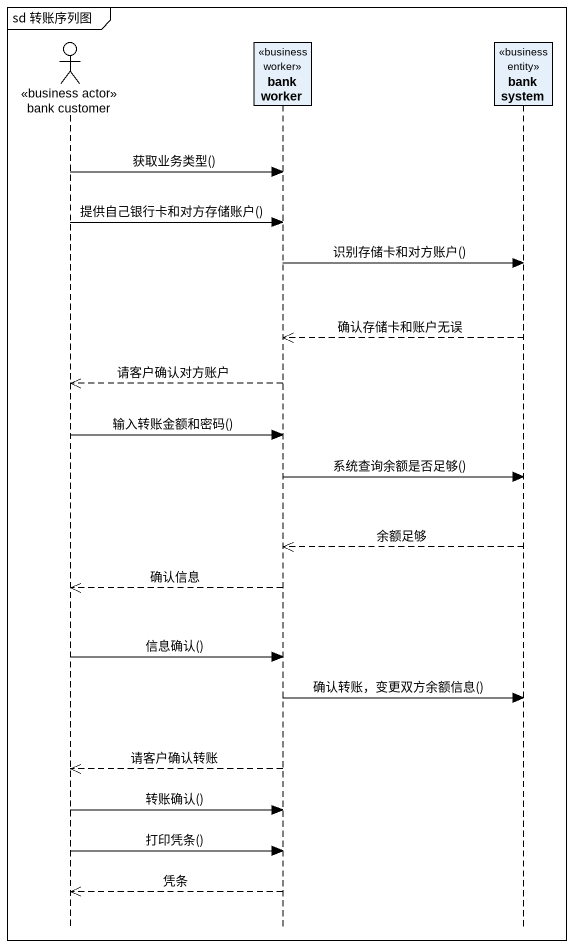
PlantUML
@startuml
mainframe sd 转账序列图
hide footbox
actor "bank customer" as bank_customer <<business actor>>
participant "bank worker" as bank_worker <<business worker>>
participant "bank system" as bank_system <<business entity>>

bank_customer -> bank_worker : 获取业务类型()
bank_customer -> bank_worker : 提供自己银行卡和对方存储账户()
bank_worker -> bank_system : 识别存储卡和对方账户()
bank_system -->> bank_worker : 确认存储卡和账户无误
bank_worker -->> bank_customer : 请客户确认对方账户
bank_customer -> bank_worker : 输入转账金额和密码()
bank_worker -> bank_system : 系统查询余额是否足够()
bank_system -->> bank_worker : 余额足够
bank_worker -->> bank_customer : 确认信息
bank_customer -> bank_worker : 信息确认()
bank_worker -> bank_system : 确认转账，变更双方余额信息()
bank_worker -->> bank_customer : 请客户确认转账
bank_customer -> bank_worker : 转账确认()
bank_customer -> bank_worker : 打印凭条()
bank_worker -->> bank_customer : 凭条
@enduml
